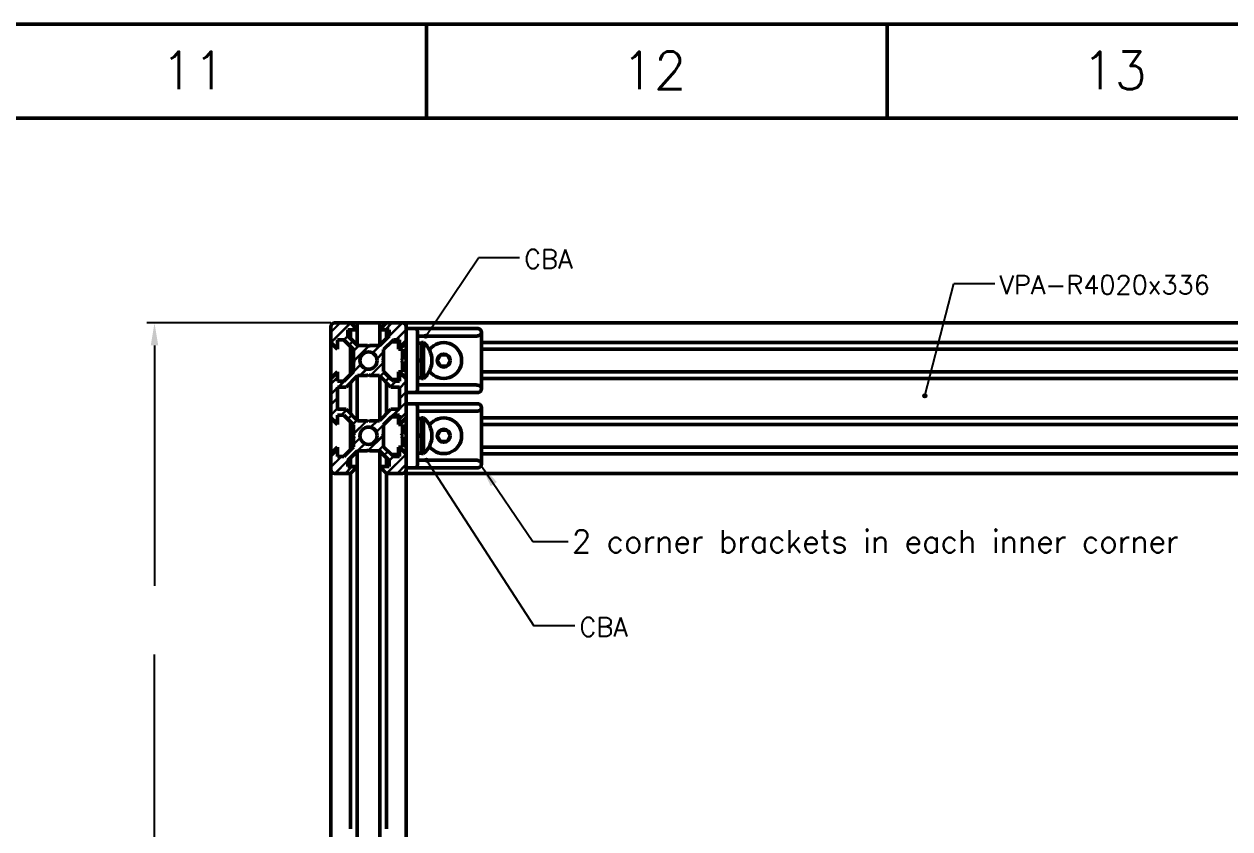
# Model space of a CAD drawing. Extents: x 20576 to 22412, y -9539 to -8232.
# Drawn here: x 21815.3 to 22135.7, y -8446.2 to -8232.2 of the extents above; entities that cross this region are included whole.
import ezdxf

# ---------------------------------------------------------------- set-up
doc = ezdxf.new("R2010")
doc.units = 0
doc.header["$PDMODE"] = 34
doc.layers.get('0').update_dxf_attribs({"lineweight": 0})
doc.layers.add('Cotas', color=90, linetype='Continuous')
doc.layers.add('Hachura', color=9, linetype='Continuous')
for name, color, linetype, lineweight in [('Fixação e Transmissão', 5, 'Continuous', 50), ('Perfis e Cantoneiras', 2, 'Continuous', 50), ('Peças Usinadas', 120, 'Continuous', 50)]:
    doc.layers.add(name, color=color, linetype=linetype, lineweight=lineweight)
doc.styles.get("Standard").update_dxf_attribs({"font": 'romans.shx'})
doc.dimstyles.get("Standard").update_dxf_attribs({"dimtxt": 6, "dimasz": 6, "dimexe": 2, "dimexo": 1, "dimgap": 1, "dimtad": 0, "dimtoh": 1, "dimcen": 0.09, "dimadec": 0, "dimazin": 0, "dimtfac": 1, "dimtdec": 4, "dimtofl": 0, "dimtmove": 0, "dimatfit": 3, "dimfxl": 1, "dimtolj": 1, "dimtzin": 0, "dimarcsym": 0})

# ---------------------------------------------------------------- blocks, each defined once
blk = doc.blocks.new('*D_0')
at = {"color": 0, "linetype": 'ByBlock', "lineweight": -2}
for p, q in [((21896.79, -8311.65), (21847.92, -8311.65)), ((21849.92, -8317.65), (21849.92, -8381.51)), ((21849.92, -8463.65), (21849.92, -8399.8)), ((21915.79, -8469.65), (21847.92, -8469.65))]:
    blk.add_line(p, q, dxfattribs=at)
for points in [[(21849.92, -8311.65), (21848.92, -8317.65), (21849.92, -8311.65), (21850.92, -8317.65)], [(21849.92, -8469.65), (21850.92, -8463.65), (21849.92, -8469.65), (21848.92, -8463.65)]]:
    blk.add_solid(points, dxfattribs=at)
at = {"layer": 'Defpoints', "color": 0, "linetype": 'ByBlock', "lineweight": 0}
for p in [(21849.92, -8311.65), (21897.79, -8311.65), (21849.92, -8469.65), (21916.79, -8469.65)]:
    blk.add_point(p, dxfattribs=at)

msp = doc.modelspace()

# ---------------------------------------------------------------- hatches: boundary and pattern name
at = {"layer": 'Cotas'}
h = msp.add_hatch(color=256, dxfattribs=at)
h.dxf.hatch_style = 1
h.paths.add_polyline_path([(21922.462, -8315.175, -0.2411741), (21922.273, -8315.545, -0.6113775), (21921.55, -8315.175, -1), (21922.462, -8315.175)])
h = msp.add_hatch(color=256, dxfattribs=at)
h.dxf.hatch_style = 1
h.paths.add_polyline_path([(22055.067, -8331.036, 0.2411741), (22054.878, -8330.666, 0.6113775), (22054.155, -8331.036, 1), (22055.067, -8331.036)])
h = msp.add_hatch(color=256, dxfattribs=at)
h.dxf.hatch_style = 1
h.paths.add_polyline_path([(21922.619, -8348.109, 0.2411741), (21922.429, -8347.739, 0.6113775), (21921.707, -8348.109, 1), (21922.619, -8348.109)])
at = {"layer": 'Hachura'}
h = msp.add_hatch(dxfattribs=at)
h.set_pattern_fill('JIS_LC_8A', color=256, scale=0.25)
h.paths.add_polyline_path([(21901.291, -8348.254), (21901.991, -8347.554), (21903.791, -8345.754), (21903.891, -8345.654), (21906.541, -8345.654), (21906.791, -8345.404), (21907.041, -8345.654), (21909.691, -8345.654), (21909.791, -8345.754), (21911.591, -8347.554), (21912.291, -8348.254), (21912.291, -8349.854), (21911.591, -8349.854), (21909.791, -8349.854), (21911.591, -8351.654), (21915.791, -8351.654, 0.4142136), (21916.791, -8350.654), (21916.791, -8346.454), (21914.991, -8344.654), (21914.991, -8347.154), (21913.391, -8347.154), (21911.591, -8345.354), (21910.791, -8344.554), (21910.791, -8341.904), (21910.541, -8341.654), (21910.791, -8341.404), (21910.791, -8338.754), (21911.591, -8337.954), (21913.391, -8336.154), (21914.991, -8336.154), (21914.991, -8338.654), (21916.791, -8336.854), (21916.791, -8326.454), (21914.991, -8324.654), (21914.991, -8327.154), (21913.391, -8327.154), (21911.591, -8325.354), (21910.791, -8324.554), (21910.791, -8321.904), (21910.541, -8321.654), (21910.791, -8321.404), (21910.791, -8318.754), (21911.591, -8317.954), (21913.391, -8316.154), (21914.991, -8316.154), (21914.991, -8318.654), (21916.791, -8316.854), (21916.791, -8312.654, 0.4142136), (21915.791, -8311.654), (21911.591, -8311.654), (21909.791, -8313.454), (21911.591, -8313.454), (21912.291, -8313.454), (21912.291, -8315.054), (21911.591, -8315.754), (21909.791, -8317.554), (21909.691, -8317.654), (21907.041, -8317.654), (21906.791, -8317.904), (21906.541, -8317.654), (21903.891, -8317.654), (21903.791, -8317.554), (21901.991, -8315.754), (21901.291, -8315.054), (21901.291, -8313.454), (21901.991, -8313.454), (21903.791, -8313.454), (21901.991, -8311.654), (21897.791, -8311.654, 0.4142136), (21896.791, -8312.654), (21896.791, -8316.854), (21898.591, -8318.654), (21898.591, -8316.154), (21900.191, -8316.154), (21901.991, -8317.954), (21902.791, -8318.754), (21902.791, -8321.404), (21903.041, -8321.654), (21902.791, -8321.904), (21902.791, -8324.554), (21901.991, -8325.354), (21900.191, -8327.154), (21898.591, -8327.154), (21898.591, -8324.654), (21896.791, -8326.454), (21896.791, -8336.854), (21898.591, -8338.654), (21898.591, -8336.154), (21900.191, -8336.154), (21901.991, -8337.954), (21902.791, -8338.754), (21902.791, -8341.404), (21903.041, -8341.654), (21902.791, -8341.904), (21902.791, -8344.554), (21901.991, -8345.354), (21900.191, -8347.154), (21898.591, -8347.154), (21898.591, -8344.654), (21896.791, -8346.454), (21896.791, -8350.654, 0.4142136), (21897.791, -8351.654), (21901.991, -8351.654), (21903.791, -8349.854), (21901.991, -8349.854), (21901.291, -8349.854), (21901.291, -8348.254)])
h.paths.add_polyline_path([(21898.591, -8328.714), (21900.831, -8328.714), (21901.991, -8327.554), (21903.791, -8325.754), (21903.891, -8325.654), (21906.541, -8325.654), (21906.791, -8325.404), (21907.041, -8325.654), (21909.691, -8325.654), (21909.791, -8325.754), (21911.591, -8327.554), (21912.751, -8328.714), (21914.991, -8328.714), (21914.991, -8334.594), (21912.751, -8334.594), (21911.591, -8335.754), (21909.791, -8337.554), (21909.691, -8337.654), (21907.041, -8337.654), (21906.791, -8337.904), (21906.541, -8337.654), (21903.891, -8337.654), (21903.791, -8337.554), (21901.991, -8335.754), (21900.831, -8334.594), (21898.591, -8334.594), (21898.591, -8328.714)], flags=16)
h.paths.add_polyline_path([(21909.091, -8341.654, -1), (21904.491, -8341.654, -1), (21909.091, -8341.654)], flags=16)
h.paths.add_polyline_path([(21909.091, -8321.654, -1), (21904.491, -8321.654, -1), (21909.091, -8321.654)], flags=16)

# ---------------------------------------------------------------- linework, layer by layer
at = {"layer": 'Cotas'}
for p, q in [((21922.006, -8315.175), (21936.036, -8294.365)), ((21946.928, -8294.365), (21936.036, -8294.365)), ((22054.611, -8331.036), (22062.331, -8301.204)), ((22062.331, -8301.204), (22073.223, -8301.204)), ((21922.163, -8348.109), (21950.726, -8392.161)), ((21961.618, -8392.161), (21950.726, -8392.161))]:
    msp.add_line(p, q, dxfattribs=at)
for centre in [(21922.006, -8315.175), (22054.611, -8331.036), (21922.163, -8348.109)]:
    msp.add_circle(centre, 0.456, dxfattribs=at)
at = {"layer": 'Fixação e Transmissão'}
for p, q in [((21912.891, -8316.654), (21910.791, -8318.754)), ((21914.791, -8316.654), (21912.891, -8316.654)), ((21914.791, -8316.654), (21914.791, -8318.654)), ((21919.791, -8317.054), (21919.791, -8326.254)), ((21920.891, -8316.904), (21920.891, -8321.654)), ((21921.391, -8316.904), (21920.891, -8316.904)), ((21920.891, -8317.054), (21920.891, -8321.654)), ((21921.391, -8316.904), (21921.391, -8326.404)), ((21910.791, -8318.754), (21910.791, -8324.554)), ((21915.791, -8318.654), (21914.791, -8318.654)), ((21915.791, -8318.654), (21915.791, -8321.354)), ((21916.791, -8319.154), (21915.791, -8319.154)), ((21925.925, -8320.154), (21925.059, -8321.654)), ((21927.657, -8320.154), (21928.523, -8321.654)), ((21915.791, -8321.354), (21915.491, -8321.654)), ((21915.791, -8321.954), (21915.491, -8321.654)), ((21915.791, -8321.954), (21915.791, -8324.654)), ((21916.791, -8324.154), (21915.791, -8324.154)), ((21920.891, -8321.654), (21919.791, -8321.356)), ((21920.891, -8321.951), (21919.791, -8321.654)), ((21920.891, -8321.951), (21920.891, -8326.404)), ((21920.891, -8321.951), (21920.891, -8326.254)), ((21925.925, -8323.154), (21925.059, -8321.654)), ((21925.925, -8323.154), (21925.925, -8323.154)), ((21927.657, -8323.154), (21928.523, -8321.654)), ((21912.891, -8326.654), (21910.791, -8324.554)), ((21914.791, -8326.654), (21912.891, -8326.654)), ((21915.791, -8324.654), (21914.791, -8324.654)), ((21914.791, -8324.654), (21914.791, -8326.654)), ((21921.391, -8326.404), (21920.891, -8326.404)), ((21912.891, -8336.654), (21910.791, -8338.754)), ((21914.791, -8336.654), (21912.891, -8336.654)), ((21914.791, -8336.654), (21914.791, -8338.654)), ((21919.791, -8337.054), (21919.791, -8346.254)), ((21920.891, -8336.904), (21920.891, -8341.654)), ((21921.391, -8336.904), (21920.891, -8336.904)), ((21920.891, -8337.054), (21920.891, -8341.654)), ((21921.391, -8336.904), (21921.391, -8346.404)), ((21910.791, -8338.754), (21910.791, -8344.554)), ((21915.791, -8338.654), (21914.791, -8338.654)), ((21915.791, -8338.654), (21915.791, -8341.354)), ((21916.791, -8339.154), (21915.791, -8339.154)), ((21925.925, -8340.154), (21925.059, -8341.654)), ((21927.657, -8340.154), (21928.523, -8341.654)), ((21915.791, -8341.354), (21915.491, -8341.654)), ((21915.791, -8341.954), (21915.491, -8341.654)), ((21915.791, -8341.954), (21915.791, -8344.654)), ((21920.891, -8341.654), (21919.791, -8341.356)), ((21920.891, -8341.951), (21919.791, -8341.654)), ((21920.891, -8341.951), (21920.891, -8346.404)), ((21920.891, -8341.951), (21920.891, -8346.254)), ((21925.925, -8343.154), (21925.059, -8341.654)), ((21925.925, -8343.154), (21925.925, -8343.154)), ((21927.657, -8343.154), (21928.523, -8341.654)), ((21912.891, -8346.654), (21910.791, -8344.554)), ((21914.791, -8346.654), (21912.891, -8346.654)), ((21915.791, -8344.654), (21914.791, -8344.654)), ((21914.791, -8344.654), (21914.791, -8346.654)), ((21916.791, -8344.154), (21915.791, -8344.154)), ((21921.391, -8346.404), (21920.891, -8346.404))]:
    msp.add_line(p, q, dxfattribs=at)
at = {"layer": 'Fixação e Transmissão', "ltscale": 0.1}
for p, q in [((21919.791, -8317.054), (21920.891, -8317.054)), ((21927.657, -8320.154), (21925.925, -8320.154)), ((21927.657, -8323.154), (21925.925, -8323.154)), ((21919.791, -8326.254), (21920.891, -8326.254)), ((21919.791, -8337.054), (21920.891, -8337.054)), ((21927.657, -8340.154), (21925.925, -8340.154)), ((21927.657, -8343.154), (21925.925, -8343.154)), ((21919.791, -8346.254), (21920.891, -8346.254))]:
    msp.add_line(p, q, dxfattribs=at)
at = {"layer": 'Fixação e Transmissão'}
for centre in [(21926.791, -8321.654), (21926.791, -8341.654)]:
    msp.add_circle(centre, 1.732, dxfattribs=at)
for centre, radius, start, end in [((21917.502, -8321.654), 6.139, 309.30765, 50.69235), ((21926.791, -8321.654), 4.75, 216.25467, 143.74533), ((21917.502, -8341.654), 6.139, 309.30765, 50.69235), ((21926.791, -8341.654), 4.75, 216.25467, 143.74533)]:
    msp.add_arc(centre, radius, start, end, dxfattribs=at)
at = {"layer": 'Hachura'}
for p, q in [((21916.791, -8319.654), (21915.791, -8319.654)), ((21916.791, -8323.654), (21915.791, -8323.654)), ((21916.791, -8339.654), (21915.791, -8339.654)), ((21916.791, -8343.654), (21915.791, -8343.654))]:
    msp.add_line(p, q, dxfattribs=at)
at = {"layer": 'Perfis e Cantoneiras'}
for p, q in [((21896.791, -8871.654), (21896.791, -8312.654)), ((21896.791, -8316.854), (21896.791, -8312.654)), ((21897.791, -8311.654), (21916.791, -8311.654)), ((21901.991, -8311.654), (21897.791, -8311.654)), ((21901.291, -8315.054), (21901.291, -8313.454)), ((21903.791, -8313.454), (21901.291, -8313.454)), ((21903.791, -8313.454), (21901.991, -8311.654)), ((21901.991, -8315.754), (21901.991, -8313.454)), ((21903.791, -8317.554), (21903.791, -8311.654)), ((21909.791, -8313.454), (21911.591, -8311.654)), ((21909.791, -8317.554), (21909.791, -8311.654)), ((21912.291, -8313.454), (21909.791, -8313.454)), ((21915.791, -8311.654), (21911.591, -8311.654)), ((21911.591, -8315.754), (21911.591, -8313.454)), ((21912.291, -8315.054), (21912.291, -8313.454)), ((21916.791, -8311.654), (22252.791, -8311.654)), ((21916.791, -8313.154), (21916.791, -8311.654)), ((21916.791, -8316.854), (21916.791, -8312.654)), ((21898.591, -8318.654), (21896.791, -8316.854)), ((21900.191, -8316.154), (21898.591, -8316.154)), ((21898.591, -8318.654), (21898.591, -8316.154)), ((21902.791, -8318.754), (21900.191, -8316.154)), ((21903.891, -8317.654), (21901.291, -8315.054)), ((21906.541, -8317.654), (21903.891, -8317.654)), ((21906.791, -8317.904), (21906.541, -8317.654)), ((21906.791, -8317.904), (21907.041, -8317.654)), ((21909.691, -8317.654), (21907.041, -8317.654)), ((21909.691, -8317.654), (21912.291, -8315.054)), ((21910.791, -8318.754), (21913.391, -8316.154)), ((21913.391, -8316.154), (21914.991, -8316.154)), ((21914.991, -8318.654), (21914.991, -8316.154)), ((21914.991, -8318.654), (21916.791, -8316.854)), ((21936.791, -8316.854), (22232.791, -8316.854)), ((21901.991, -8325.354), (21901.991, -8317.954)), ((21902.791, -8321.404), (21902.791, -8318.754)), ((21910.791, -8321.404), (21910.791, -8318.754)), ((21936.791, -8318.654), (22232.791, -8318.654)), ((21903.041, -8321.654), (21902.791, -8321.404)), ((21903.041, -8321.654), (21902.791, -8321.904)), ((21902.791, -8324.554), (21902.791, -8321.904)), ((21910.541, -8321.654), (21910.791, -8321.404)), ((21910.541, -8321.654), (21910.791, -8321.904)), ((21910.791, -8324.554), (21910.791, -8321.904)), ((21898.591, -8324.654), (21896.791, -8326.454)), ((21896.791, -8336.854), (21896.791, -8326.454)), ((21898.591, -8327.154), (21898.591, -8324.654)), ((21900.191, -8327.154), (21898.591, -8327.154)), ((21902.791, -8324.554), (21900.191, -8327.154)), ((21903.891, -8325.654), (21900.831, -8328.714)), ((21903.791, -8337.554), (21903.791, -8325.754)), ((21906.541, -8325.654), (21903.891, -8325.654)), ((21906.791, -8325.404), (21906.541, -8325.654)), ((21906.791, -8325.404), (21907.041, -8325.654)), ((21909.691, -8325.654), (21907.041, -8325.654)), ((21909.691, -8325.654), (21912.751, -8328.714)), ((21909.791, -8337.554), (21909.791, -8325.754)), ((21910.791, -8324.554), (21913.391, -8327.154)), ((21913.391, -8327.154), (21914.991, -8327.154)), ((21914.991, -8327.154), (21914.991, -8324.654)), ((21914.991, -8324.654), (21916.791, -8326.454)), ((21936.791, -8324.654), (22232.791, -8324.654)), ((21936.791, -8326.454), (22232.791, -8326.454)), ((21898.591, -8334.594), (21898.591, -8328.714)), ((21900.831, -8328.714), (21898.591, -8328.714)), ((21901.991, -8335.754), (21901.991, -8327.554)), ((21911.591, -8335.754), (21911.591, -8327.554)), ((21912.751, -8328.714), (21914.991, -8328.714)), ((21914.991, -8334.594), (21914.991, -8328.714)), ((21916.791, -8333.154), (21916.791, -8330.154)), ((21898.591, -8338.654), (21896.791, -8336.854)), ((21900.831, -8334.594), (21898.591, -8334.594)), ((21900.191, -8336.154), (21898.591, -8336.154)), ((21898.591, -8338.654), (21898.591, -8336.154)), ((21902.791, -8338.754), (21900.191, -8336.154)), ((21903.891, -8337.654), (21900.831, -8334.594)), ((21909.691, -8337.654), (21912.751, -8334.594)), ((21910.791, -8338.754), (21913.391, -8336.154)), ((21912.751, -8334.594), (21914.991, -8334.594)), ((21913.391, -8336.154), (21914.991, -8336.154)), ((21914.991, -8338.654), (21914.991, -8336.154)), ((21914.991, -8338.654), (21916.791, -8336.854)), ((21936.791, -8336.854), (22232.791, -8336.854)), ((21901.991, -8345.354), (21901.991, -8337.954)), ((21902.791, -8341.404), (21902.791, -8338.754)), ((21906.541, -8337.654), (21903.891, -8337.654)), ((21906.791, -8337.904), (21906.541, -8337.654)), ((21906.791, -8337.904), (21907.041, -8337.654)), ((21909.691, -8337.654), (21907.041, -8337.654)), ((21910.791, -8341.404), (21910.791, -8338.754)), ((21936.791, -8338.654), (22232.791, -8338.654)), ((21903.041, -8341.654), (21902.791, -8341.404)), ((21903.041, -8341.654), (21902.791, -8341.904)), ((21902.791, -8344.554), (21902.791, -8341.904)), ((21910.541, -8341.654), (21910.791, -8341.404)), ((21910.541, -8341.654), (21910.791, -8341.904)), ((21910.791, -8344.554), (21910.791, -8341.904)), ((21898.591, -8344.654), (21896.791, -8346.454)), ((21896.791, -8350.654), (21896.791, -8346.454)), ((21898.591, -8347.154), (21898.591, -8344.654)), ((21902.791, -8344.554), (21900.191, -8347.154)), ((21903.891, -8345.654), (21901.291, -8348.254)), ((21903.791, -8452.052), (21903.791, -8345.754)), ((21906.541, -8345.654), (21903.891, -8345.654)), ((21906.791, -8345.404), (21906.541, -8345.654)), ((21906.791, -8345.404), (21907.041, -8345.654)), ((21909.691, -8345.654), (21907.041, -8345.654)), ((21909.691, -8345.654), (21912.291, -8348.254)), ((21909.791, -8452.052), (21909.791, -8345.754)), ((21910.791, -8344.554), (21913.391, -8347.154)), ((21914.991, -8347.154), (21914.991, -8344.654)), ((21914.991, -8344.654), (21916.791, -8346.454)), ((21916.791, -8871.654), (21916.791, -8344.154)), ((21916.791, -8350.654), (21916.791, -8346.454)), ((21936.791, -8344.654), (22232.791, -8344.654)), ((21936.791, -8346.454), (22232.791, -8346.454)), ((21900.191, -8347.154), (21898.591, -8347.154)), ((21901.291, -8348.254), (21901.291, -8349.854)), ((21903.791, -8349.854), (21901.291, -8349.854)), ((21901.991, -8349.854), (21901.991, -8347.554)), ((21903.791, -8349.854), (21901.991, -8351.654)), ((21912.291, -8349.854), (21909.791, -8349.854)), ((21909.791, -8349.854), (21911.591, -8351.654)), ((21911.591, -8349.854), (21911.591, -8347.554)), ((21912.291, -8348.254), (21912.291, -8349.854)), ((21913.391, -8347.154), (21914.991, -8347.154)), ((21901.991, -8351.654), (21897.791, -8351.654)), ((21901.991, -8446.152), (21901.991, -8351.654)), ((21911.591, -8446.152), (21911.591, -8351.654)), ((21915.791, -8351.654), (21911.591, -8351.654)), ((21916.791, -8351.654), (22252.791, -8351.654))]:
    msp.add_line(p, q, dxfattribs=at)
at = {"layer": 'Perfis e Cantoneiras', "color": 30}
for p, q in [((21916.791, -8313.154), (21916.791, -8313.154)), ((21916.791, -8313.154), (21919.377, -8313.154)), ((21919.377, -8313.154), (21916.791, -8313.154)), ((21916.791, -8330.154), (21916.791, -8313.154)), ((21935.791, -8313.154), (21919.377, -8313.154)), ((21919.377, -8313.154), (21935.791, -8313.154)), ((21919.791, -8314.154), (21919.791, -8329.154)), ((21919.791, -8314.154), (21919.791, -8329.154)), ((21936.791, -8329.154), (21936.791, -8314.154)), ((21936.791, -8329.154), (21936.791, -8314.154)), ((21919.791, -8315.154), (21935.377, -8315.154)), ((21919.791, -8315.154), (21935.377, -8315.154)), ((21916.791, -8330.154), (21919.377, -8330.154)), ((21916.791, -8330.154), (21919.377, -8330.154)), ((21919.377, -8330.154), (21935.791, -8330.154)), ((21919.377, -8330.154), (21935.791, -8330.154)), ((21935.377, -8328.154), (21919.791, -8328.154)), ((21919.791, -8328.154), (21935.377, -8328.154)), ((21916.791, -8333.154), (21916.791, -8344.154)), ((21916.791, -8333.154), (21919.377, -8333.154)), ((21919.377, -8333.154), (21916.791, -8333.154)), ((21935.791, -8333.154), (21919.377, -8333.154)), ((21919.377, -8333.154), (21935.791, -8333.154)), ((21916.791, -8339.154), (21916.791, -8334.154)), ((21919.791, -8334.154), (21919.791, -8349.154)), ((21919.791, -8334.154), (21919.791, -8349.154)), ((21919.791, -8335.154), (21935.377, -8335.154)), ((21919.791, -8335.154), (21935.377, -8335.154)), ((21936.791, -8349.154), (21936.791, -8334.154)), ((21936.791, -8349.154), (21936.791, -8334.154)), ((21916.791, -8349.154), (21916.791, -8344.154)), ((21916.791, -8344.154), (21916.791, -8350.154)), ((21935.377, -8348.154), (21919.791, -8348.154)), ((21919.791, -8348.154), (21935.377, -8348.154)), ((21916.791, -8350.154), (21919.377, -8350.154)), ((21916.791, -8350.154), (21919.377, -8350.154)), ((21919.377, -8350.154), (21935.791, -8350.154)), ((21919.377, -8350.154), (21935.791, -8350.154))]:
    msp.add_line(p, q, dxfattribs=at)
at = {"layer": 'Perfis e Cantoneiras'}
for centre in [(21906.791, -8321.654), (21906.791, -8341.654)]:
    msp.add_circle(centre, 2.3, dxfattribs=at)
for centre, start, end in [((21897.791, -8312.654), 90, 180), ((21915.791, -8312.654), 0, 90), ((21897.791, -8350.654), 180, 270), ((21915.791, -8350.654), 270, 360)]:
    msp.add_arc(centre, 1, start, end, dxfattribs=at)
at = {"layer": 'Perfis e Cantoneiras', "color": 30}
for centre, start, end in [((21935.791, -8314.154), 78.75, 90), ((21935.791, -8314.154), 0, 22.5), ((21935.791, -8329.154), 270, 281.25), ((21935.791, -8329.154), 337.5007, 360), ((21935.791, -8334.154), 78.75, 90), ((21935.791, -8334.154), 0, 22.5), ((21935.791, -8349.154), 337.5007, 360), ((21935.791, -8349.154), 270, 281.25)]:
    msp.add_arc(centre, 1, start, end, dxfattribs=at)
for points, degree in [([(21919.377, -8313.154), (21919.431, -8313.157), (21919.457, -8313.173)], 2), ([(21919.457, -8313.173), (21919.431, -8313.157), (21919.377, -8313.154)], 2), ([(21919.457, -8313.173), (21919.502, -8313.195), (21919.535, -8313.23)], 2), ([(21919.535, -8313.23), (21919.502, -8313.195), (21919.457, -8313.173)], 2), ([(21919.535, -8313.23), (21919.618, -8313.317), (21919.669, -8313.447)], 2), ([(21919.669, -8313.447), (21919.618, -8313.317), (21919.535, -8313.23)], 2), ([(21919.669, -8313.447), (21919.73, -8313.595), (21919.759, -8313.771)], 2), ([(21919.759, -8313.771), (21919.729, -8313.595), (21919.669, -8313.447)], 2), ([(21919.759, -8313.771), (21919.791, -8313.957), (21919.791, -8314.154)], 2), ([(21919.791, -8314.154), (21919.791, -8313.957), (21919.759, -8313.771)], 2), ([(21919.791, -8314.349), (21919.791, -8314.154)], 1), ([(21919.791, -8314.154), (21919.791, -8314.35), (21919.791, -8314.536)], 2), ([(21919.791, -8314.536), (21919.791, -8314.713), (21919.791, -8314.86)], 2), ([(21935.986, -8313.173), (21935.922, -8313.157), (21935.791, -8313.154)], 2), ([(21935.791, -8313.154), (21935.922, -8313.157), (21935.986, -8313.173)], 2), ([(21935.986, -8313.173), (21935.89, -8313.154), (21935.792, -8313.154)], 2), ([(21936.174, -8313.23), (21936.093, -8313.195), (21935.986, -8313.173)], 2), ([(21935.986, -8313.173), (21936.093, -8313.195), (21936.174, -8313.23)], 2), ([(21936.174, -8313.23), (21936.084, -8313.193), (21935.988, -8313.173)], 2), ([(21936.498, -8313.447), (21936.373, -8313.317), (21936.174, -8313.23)], 2), ([(21936.174, -8313.23), (21936.373, -8313.317), (21936.498, -8313.447)], 2), ([(21936.347, -8313.322), (21936.265, -8313.268), (21936.175, -8313.231)], 2), ([(21936.498, -8313.447), (21936.428, -8313.377), (21936.347, -8313.322)], 2), ([(21936.377, -8314.861), (21936.582, -8314.713), (21936.683, -8314.536)], 2), ([(21936.622, -8313.598), (21936.568, -8313.516), (21936.498, -8313.447)], 2), ([(21936.715, -8313.771), (21936.643, -8313.595), (21936.498, -8313.447)], 2), ([(21936.498, -8313.447), (21936.643, -8313.595), (21936.715, -8313.771)], 2), ([(21936.683, -8314.536), (21936.63, -8314.627), (21936.553, -8314.709)], 2), ([(21936.715, -8313.771), (21936.677, -8313.68), (21936.622, -8313.598)], 2), ([(21936.683, -8314.536), (21936.791, -8314.35), (21936.791, -8314.154)], 2), ([(21936.764, -8314.349), (21936.737, -8314.445), (21936.683, -8314.536)], 2), ([(21936.772, -8313.957), (21936.752, -8313.861), (21936.715, -8313.771)], 2), ([(21936.791, -8314.154), (21936.791, -8313.957), (21936.715, -8313.771)], 2), ([(21936.715, -8313.771), (21936.791, -8313.957), (21936.791, -8314.154)], 2), ([(21936.791, -8314.154), (21936.791, -8314.252), (21936.764, -8314.349)], 2), ([(21936.791, -8314.154), (21936.791, -8314.056), (21936.772, -8313.96)], 2), ([(21919.791, -8314.861), (21919.791, -8314.99), (21919.791, -8315.078)], 2), ([(21919.791, -8315.078), (21919.791, -8315.112), (21919.791, -8315.134)], 2), ([(21919.791, -8315.134), (21919.791, -8315.15), (21919.791, -8315.154)], 2), ([(21935.377, -8315.154), (21935.562, -8315.15), (21935.653, -8315.134)], 2), ([(21935.653, -8315.134), (21935.516, -8315.154), (21935.377, -8315.154)], 2), ([(21935.653, -8315.134), (21935.804, -8315.112), (21935.918, -8315.078)], 2), ([(21935.918, -8315.078), (21935.789, -8315.115), (21935.653, -8315.134)], 2), ([(21935.918, -8315.078), (21936.2, -8314.99), (21936.377, -8314.861)], 2), ([(21936.163, -8314.985), (21936.047, -8315.04), (21935.918, -8315.078)], 2), ([(21936.377, -8314.861), (21936.278, -8314.93), (21936.163, -8314.985)], 2), ([(21936.553, -8314.709), (21936.475, -8314.791), (21936.377, -8314.861)], 2), ([(21915.791, -8319.654), (21915.791, -8319.654), (21915.791, -8319.711)], 2), ([(21915.791, -8319.654), (21916.791, -8319.654)], 1), ([(21915.791, -8319.711), (21915.791, -8319.768), (21915.791, -8319.873)], 2), ([(21915.791, -8319.873), (21915.791, -8319.979), (21915.791, -8320.117)], 2), ([(21915.791, -8320.117), (21915.791, -8320.255), (21915.791, -8320.404)], 2), ([(21915.791, -8322.904), (21915.791, -8323.053), (21915.791, -8323.191)], 2), ([(21915.791, -8323.191), (21915.791, -8323.329), (21915.791, -8323.434)], 2), ([(21915.791, -8323.434), (21915.791, -8323.54), (21915.791, -8323.597)], 2), ([(21915.791, -8323.597), (21915.791, -8323.654), (21915.791, -8323.654)], 2), ([(21915.791, -8323.654), (21916.791, -8323.654)], 1), ([(21919.457, -8330.134), (21919.431, -8330.15), (21919.377, -8330.154)], 2), ([(21919.377, -8330.154), (21919.431, -8330.15), (21919.457, -8330.134)], 2), ([(21919.535, -8330.078), (21919.502, -8330.112), (21919.457, -8330.134)], 2), ([(21919.457, -8330.134), (21919.502, -8330.112), (21919.535, -8330.078)], 2), ([(21919.669, -8329.861), (21919.618, -8329.99), (21919.535, -8330.078)], 2), ([(21919.535, -8330.078), (21919.618, -8329.99), (21919.669, -8329.861)], 2), ([(21919.759, -8329.536), (21919.73, -8329.713), (21919.669, -8329.861)], 2), ([(21919.669, -8329.861), (21919.729, -8329.713), (21919.759, -8329.536)], 2), ([(21919.791, -8329.154), (21919.791, -8329.35), (21919.759, -8329.536)], 2), ([(21919.759, -8329.536), (21919.791, -8329.35), (21919.791, -8329.154)], 2), ([(21919.791, -8328.154), (21919.791, -8328.157), (21919.791, -8328.173)], 2), ([(21919.791, -8328.173), (21919.791, -8328.195), (21919.791, -8328.23)], 2), ([(21919.791, -8328.23), (21919.791, -8328.317), (21919.791, -8328.447)], 2), ([(21919.791, -8328.447), (21919.791, -8328.595), (21919.791, -8328.771)], 2), ([(21919.791, -8328.771), (21919.791, -8328.957), (21919.791, -8329.154)], 2), ([(21919.791, -8329.154), (21919.791, -8328.959)], 1), ([(21935.653, -8328.173), (21935.562, -8328.157), (21935.377, -8328.154)], 2), ([(21935.377, -8328.154), (21935.516, -8328.154), (21935.653, -8328.173)], 2), ([(21935.918, -8328.23), (21935.804, -8328.195), (21935.653, -8328.173)], 2), ([(21935.653, -8328.173), (21935.789, -8328.192), (21935.918, -8328.23)], 2), ([(21935.791, -8330.154), (21935.922, -8330.15), (21935.986, -8330.134)], 2), ([(21935.986, -8330.134), (21935.922, -8330.15), (21935.791, -8330.154)], 2), ([(21935.792, -8330.154), (21935.89, -8330.154), (21935.986, -8330.134)], 2), ([(21936.377, -8328.447), (21936.2, -8328.317), (21935.918, -8328.23)], 2), ([(21935.918, -8328.23), (21936.047, -8328.268), (21936.163, -8328.322)], 2), ([(21935.986, -8330.134), (21936.083, -8330.115), (21936.174, -8330.078)], 2), ([(21935.986, -8330.134), (21936.093, -8330.112), (21936.174, -8330.078)], 2), ([(21936.174, -8330.078), (21936.093, -8330.112), (21935.986, -8330.134)], 2), ([(21936.163, -8328.322), (21936.278, -8328.377), (21936.377, -8328.447)], 2), ([(21936.174, -8330.078), (21936.373, -8329.99), (21936.498, -8329.861)], 2), ([(21936.498, -8329.861), (21936.373, -8329.99), (21936.174, -8330.078)], 2), ([(21936.174, -8330.078), (21936.265, -8330.04), (21936.347, -8329.985)], 2), ([(21936.347, -8329.985), (21936.428, -8329.93), (21936.498, -8329.861)], 2), ([(21936.683, -8328.771), (21936.582, -8328.595), (21936.377, -8328.447)], 2), ([(21936.377, -8328.447), (21936.475, -8328.516), (21936.553, -8328.598)], 2), ([(21936.498, -8329.861), (21936.643, -8329.713), (21936.715, -8329.536)], 2), ([(21936.715, -8329.536), (21936.643, -8329.713), (21936.498, -8329.861)], 2), ([(21936.498, -8329.861), (21936.568, -8329.791), (21936.622, -8329.709)], 2), ([(21936.553, -8328.598), (21936.63, -8328.68), (21936.683, -8328.771)], 2), ([(21936.622, -8329.709), (21936.677, -8329.627), (21936.715, -8329.536)], 2), ([(21936.791, -8329.154), (21936.791, -8328.957), (21936.683, -8328.771)], 2), ([(21936.683, -8328.771), (21936.737, -8328.862), (21936.764, -8328.959)], 2), ([(21936.715, -8329.536), (21936.791, -8329.35), (21936.791, -8329.154)], 2), ([(21936.791, -8329.154), (21936.791, -8329.35), (21936.715, -8329.536)], 2), ([(21936.715, -8329.536), (21936.752, -8329.446), (21936.772, -8329.35)], 2), ([(21936.764, -8328.959), (21936.791, -8329.055), (21936.791, -8329.154)], 2), ([(21936.772, -8329.349), (21936.791, -8329.252), (21936.791, -8329.154)], 2), ([(21919.377, -8333.154), (21919.431, -8333.157), (21919.457, -8333.173)], 2), ([(21919.457, -8333.173), (21919.431, -8333.157), (21919.377, -8333.154)], 2), ([(21919.457, -8333.173), (21919.502, -8333.195), (21919.535, -8333.23)], 2), ([(21919.535, -8333.23), (21919.502, -8333.195), (21919.457, -8333.173)], 2), ([(21919.535, -8333.23), (21919.618, -8333.317), (21919.669, -8333.447)], 2), ([(21919.669, -8333.447), (21919.618, -8333.317), (21919.535, -8333.23)], 2), ([(21919.669, -8333.447), (21919.73, -8333.595), (21919.759, -8333.771)], 2), ([(21919.759, -8333.771), (21919.729, -8333.595), (21919.669, -8333.447)], 2), ([(21919.759, -8333.771), (21919.791, -8333.957), (21919.791, -8334.154)], 2), ([(21919.791, -8334.154), (21919.791, -8333.957), (21919.759, -8333.771)], 2), ([(21935.986, -8333.173), (21935.922, -8333.157), (21935.791, -8333.154)], 2), ([(21935.791, -8333.154), (21935.922, -8333.157), (21935.986, -8333.173)], 2), ([(21935.986, -8333.173), (21935.89, -8333.154), (21935.792, -8333.154)], 2), ([(21936.174, -8333.23), (21936.093, -8333.195), (21935.986, -8333.173)], 2), ([(21935.986, -8333.173), (21936.093, -8333.195), (21936.174, -8333.23)], 2), ([(21936.174, -8333.23), (21936.084, -8333.193), (21935.988, -8333.173)], 2), ([(21936.498, -8333.447), (21936.373, -8333.317), (21936.174, -8333.23)], 2), ([(21936.174, -8333.23), (21936.373, -8333.317), (21936.498, -8333.447)], 2), ([(21936.347, -8333.322), (21936.265, -8333.268), (21936.175, -8333.231)], 2), ([(21936.498, -8333.447), (21936.428, -8333.377), (21936.347, -8333.322)], 2), ([(21936.622, -8333.598), (21936.568, -8333.516), (21936.498, -8333.447)], 2), ([(21936.715, -8333.771), (21936.643, -8333.595), (21936.498, -8333.447)], 2), ([(21936.498, -8333.447), (21936.643, -8333.595), (21936.715, -8333.771)], 2), ([(21936.715, -8333.771), (21936.677, -8333.68), (21936.622, -8333.598)], 2), ([(21936.772, -8333.957), (21936.752, -8333.861), (21936.715, -8333.771)], 2), ([(21936.791, -8334.154), (21936.791, -8333.957), (21936.715, -8333.771)], 2), ([(21936.715, -8333.771), (21936.791, -8333.957), (21936.791, -8334.154)], 2), ([(21919.791, -8334.349), (21919.791, -8334.154)], 1), ([(21919.791, -8334.154), (21919.791, -8334.35), (21919.791, -8334.536)], 2), ([(21919.791, -8334.536), (21919.791, -8334.713), (21919.791, -8334.86)], 2), ([(21919.791, -8334.861), (21919.791, -8334.99), (21919.791, -8335.078)], 2), ([(21919.791, -8335.078), (21919.791, -8335.112), (21919.791, -8335.134)], 2), ([(21919.791, -8335.134), (21919.791, -8335.15), (21919.791, -8335.154)], 2), ([(21935.377, -8335.154), (21935.562, -8335.15), (21935.653, -8335.134)], 2), ([(21935.653, -8335.134), (21935.516, -8335.154), (21935.377, -8335.154)], 2), ([(21935.653, -8335.134), (21935.804, -8335.112), (21935.918, -8335.078)], 2), ([(21935.918, -8335.078), (21935.789, -8335.115), (21935.653, -8335.134)], 2), ([(21935.918, -8335.078), (21936.2, -8334.99), (21936.377, -8334.861)], 2), ([(21936.163, -8334.985), (21936.047, -8335.04), (21935.918, -8335.078)], 2), ([(21936.377, -8334.861), (21936.278, -8334.93), (21936.163, -8334.985)], 2), ([(21936.377, -8334.861), (21936.582, -8334.713), (21936.683, -8334.536)], 2), ([(21936.553, -8334.709), (21936.475, -8334.791), (21936.377, -8334.861)], 2), ([(21936.683, -8334.536), (21936.63, -8334.627), (21936.553, -8334.709)], 2), ([(21936.683, -8334.536), (21936.791, -8334.35), (21936.791, -8334.154)], 2), ([(21936.764, -8334.349), (21936.737, -8334.445), (21936.683, -8334.536)], 2), ([(21936.791, -8334.154), (21936.791, -8334.252), (21936.764, -8334.349)], 2), ([(21936.791, -8334.154), (21936.791, -8334.056), (21936.772, -8333.96)], 2), ([(21915.791, -8339.654), (21915.791, -8339.654), (21915.791, -8339.711)], 2), ([(21915.791, -8339.654), (21916.791, -8339.654)], 1), ([(21915.791, -8339.654), (21915.791, -8339.654), (21915.791, -8339.711)], 2), ([(21915.791, -8339.654), (21916.791, -8339.654)], 1), ([(21915.791, -8339.711), (21915.791, -8339.768), (21915.791, -8339.873)], 2), ([(21915.791, -8339.711), (21915.791, -8339.768), (21915.791, -8339.873)], 2), ([(21915.791, -8339.873), (21915.791, -8339.979), (21915.791, -8340.117)], 2), ([(21915.791, -8339.873), (21915.791, -8339.979), (21915.791, -8340.117)], 2), ([(21915.791, -8340.117), (21915.791, -8340.255), (21915.791, -8340.404)], 2), ([(21915.791, -8340.117), (21915.791, -8340.255), (21915.791, -8340.404)], 2), ([(21915.791, -8342.904), (21915.791, -8343.053), (21915.791, -8343.191)], 2), ([(21915.791, -8343.191), (21915.791, -8343.329), (21915.791, -8343.434)], 2), ([(21915.791, -8343.191), (21915.791, -8343.329), (21915.791, -8343.434)], 2), ([(21915.791, -8343.434), (21915.791, -8343.54), (21915.791, -8343.597)], 2), ([(21915.791, -8343.434), (21915.791, -8343.54), (21915.791, -8343.597)], 2), ([(21915.791, -8343.597), (21915.791, -8343.654), (21915.791, -8343.654)], 2), ([(21915.791, -8343.597), (21915.791, -8343.654), (21915.791, -8343.654)], 2), ([(21915.791, -8343.654), (21916.791, -8343.654)], 1), ([(21915.791, -8343.654), (21916.791, -8343.654)], 1), ([(21919.669, -8349.861), (21919.618, -8349.99), (21919.535, -8350.078)], 2), ([(21919.535, -8350.078), (21919.618, -8349.99), (21919.669, -8349.861)], 2), ([(21919.759, -8349.536), (21919.73, -8349.713), (21919.669, -8349.861)], 2), ([(21919.669, -8349.861), (21919.729, -8349.713), (21919.759, -8349.536)], 2), ([(21919.791, -8349.154), (21919.791, -8349.35), (21919.759, -8349.536)], 2), ([(21919.759, -8349.536), (21919.791, -8349.35), (21919.791, -8349.154)], 2), ([(21919.791, -8348.154), (21919.791, -8348.157), (21919.791, -8348.173)], 2), ([(21919.791, -8348.173), (21919.791, -8348.195), (21919.791, -8348.23)], 2), ([(21919.791, -8348.23), (21919.791, -8348.317), (21919.791, -8348.447)], 2), ([(21919.791, -8348.447), (21919.791, -8348.595), (21919.791, -8348.771)], 2), ([(21919.791, -8348.771), (21919.791, -8348.957), (21919.791, -8349.154)], 2), ([(21919.791, -8349.154), (21919.791, -8348.959)], 1), ([(21935.653, -8348.173), (21935.562, -8348.157), (21935.377, -8348.154)], 2), ([(21935.377, -8348.154), (21935.516, -8348.154), (21935.653, -8348.173)], 2), ([(21935.918, -8348.23), (21935.804, -8348.195), (21935.653, -8348.173)], 2), ([(21935.653, -8348.173), (21935.789, -8348.192), (21935.918, -8348.23)], 2), ([(21936.377, -8348.447), (21936.2, -8348.317), (21935.918, -8348.23)], 2), ([(21935.918, -8348.23), (21936.047, -8348.268), (21936.163, -8348.322)], 2), ([(21936.163, -8348.322), (21936.278, -8348.377), (21936.377, -8348.447)], 2), ([(21936.174, -8350.078), (21936.373, -8349.99), (21936.498, -8349.861)], 2), ([(21936.498, -8349.861), (21936.373, -8349.99), (21936.174, -8350.078)], 2), ([(21936.347, -8349.985), (21936.428, -8349.93), (21936.498, -8349.861)], 2), ([(21936.683, -8348.771), (21936.582, -8348.595), (21936.377, -8348.447)], 2), ([(21936.377, -8348.447), (21936.475, -8348.516), (21936.553, -8348.598)], 2), ([(21936.498, -8349.861), (21936.643, -8349.713), (21936.715, -8349.536)], 2), ([(21936.715, -8349.536), (21936.643, -8349.713), (21936.498, -8349.861)], 2), ([(21936.498, -8349.861), (21936.568, -8349.791), (21936.622, -8349.709)], 2), ([(21936.553, -8348.598), (21936.63, -8348.68), (21936.683, -8348.771)], 2), ([(21936.622, -8349.709), (21936.677, -8349.627), (21936.715, -8349.536)], 2), ([(21936.791, -8349.154), (21936.791, -8348.957), (21936.683, -8348.771)], 2), ([(21936.683, -8348.771), (21936.737, -8348.862), (21936.764, -8348.959)], 2), ([(21936.715, -8349.536), (21936.791, -8349.35), (21936.791, -8349.154)], 2), ([(21936.791, -8349.154), (21936.791, -8349.35), (21936.715, -8349.536)], 2), ([(21936.715, -8349.536), (21936.752, -8349.446), (21936.772, -8349.35)], 2), ([(21936.764, -8348.959), (21936.791, -8349.055), (21936.791, -8349.154)], 2), ([(21936.772, -8349.349), (21936.791, -8349.252), (21936.791, -8349.154)], 2), ([(21919.457, -8350.134), (21919.431, -8350.15), (21919.377, -8350.154)], 2), ([(21919.377, -8350.154), (21919.431, -8350.15), (21919.457, -8350.134)], 2), ([(21919.535, -8350.078), (21919.502, -8350.112), (21919.457, -8350.134)], 2), ([(21919.457, -8350.134), (21919.502, -8350.112), (21919.535, -8350.078)], 2), ([(21935.791, -8350.154), (21935.922, -8350.15), (21935.986, -8350.134)], 2), ([(21935.986, -8350.134), (21935.922, -8350.15), (21935.791, -8350.154)], 2), ([(21935.792, -8350.154), (21935.89, -8350.154), (21935.986, -8350.134)], 2), ([(21935.986, -8350.134), (21936.083, -8350.115), (21936.174, -8350.078)], 2), ([(21935.986, -8350.134), (21936.093, -8350.112), (21936.174, -8350.078)], 2), ([(21936.174, -8350.078), (21936.093, -8350.112), (21935.986, -8350.134)], 2), ([(21936.174, -8350.078), (21936.265, -8350.04), (21936.347, -8349.985)], 2)]:
    msp.add_open_spline(points, degree=degree, dxfattribs=at)
for points, knots in [([(21915.791, -8319.654), (21915.791, -8319.655), (21915.791, -8319.657), (21915.791, -8319.658), (21915.791, -8319.663), (21915.791, -8319.668), (21915.791, -8319.673), (21915.791, -8319.68), (21915.791, -8319.688), (21915.791, -8319.696), (21915.791, -8319.707), (21915.791, -8319.717), (21915.791, -8319.728), (21915.791, -8319.742), (21915.791, -8319.755), (21915.791, -8319.769), (21915.791, -8319.8), (21915.791, -8319.835), (21915.791, -8319.873), (21915.791, -8320.013), (21915.791, -8320.207), (21915.791, -8320.404)], [1.5708, 1.5708, 1.5708, 1.5708, 1.683, 1.683, 1.683, 1.7952, 1.7952, 1.7952, 1.9074, 1.9074, 1.9074, 2.0196, 2.0196, 2.0196, 2.1318, 2.1318, 2.1318, 2.35619, 2.35619, 2.35619, 3.14159, 3.14159, 3.14159, 3.14159]), ([(21915.791, -8322.904), (21915.791, -8323.101), (21915.791, -8323.294), (21915.791, -8323.434), (21915.791, -8323.453), (21915.791, -8323.471), (21915.791, -8323.49), (21915.791, -8323.524), (21915.791, -8323.554), (21915.791, -8323.579), (21915.791, -8323.59), (21915.791, -8323.601), (21915.791, -8323.612), (21915.791, -8323.619), (21915.791, -8323.627), (21915.791, -8323.635), (21915.791, -8323.64), (21915.791, -8323.644), (21915.791, -8323.649), (21915.791, -8323.651), (21915.791, -8323.652), (21915.791, -8323.654)], [0, 0, 0, 0, 0.785398, 0.785398, 0.785398, 0.897598, 0.897598, 0.897598, 1.122, 1.122, 1.122, 1.2342, 1.2342, 1.2342, 1.3464, 1.3464, 1.3464, 1.4586, 1.4586, 1.4586, 1.5708, 1.5708, 1.5708, 1.5708]), ([(21915.791, -8339.654), (21915.791, -8339.655), (21915.791, -8339.657), (21915.791, -8339.658), (21915.791, -8339.663), (21915.791, -8339.668), (21915.791, -8339.673), (21915.791, -8339.68), (21915.791, -8339.688), (21915.791, -8339.696), (21915.791, -8339.707), (21915.791, -8339.717), (21915.791, -8339.728), (21915.791, -8339.742), (21915.791, -8339.755), (21915.791, -8339.769), (21915.791, -8339.8), (21915.791, -8339.835), (21915.791, -8339.873), (21915.791, -8340.013), (21915.791, -8340.207), (21915.791, -8340.404)], [1.5708, 1.5708, 1.5708, 1.5708, 1.683, 1.683, 1.683, 1.7952, 1.7952, 1.7952, 1.9074, 1.9074, 1.9074, 2.0196, 2.0196, 2.0196, 2.1318, 2.1318, 2.1318, 2.35619, 2.35619, 2.35619, 3.14159, 3.14159, 3.14159, 3.14159]), ([(21915.791, -8339.654), (21915.791, -8339.655), (21915.791, -8339.657), (21915.791, -8339.658), (21915.791, -8339.663), (21915.791, -8339.668), (21915.791, -8339.673), (21915.791, -8339.68), (21915.791, -8339.688), (21915.791, -8339.696), (21915.791, -8339.707), (21915.791, -8339.717), (21915.791, -8339.728), (21915.791, -8339.742), (21915.791, -8339.755), (21915.791, -8339.769), (21915.791, -8339.8), (21915.791, -8339.835), (21915.791, -8339.873), (21915.791, -8340.013), (21915.791, -8340.207), (21915.791, -8340.404)], [1.5708, 1.5708, 1.5708, 1.5708, 1.683, 1.683, 1.683, 1.7952, 1.7952, 1.7952, 1.9074, 1.9074, 1.9074, 2.0196, 2.0196, 2.0196, 2.1318, 2.1318, 2.1318, 2.35619, 2.35619, 2.35619, 3.14159, 3.14159, 3.14159, 3.14159]), ([(21915.791, -8342.904), (21915.791, -8343.101), (21915.791, -8343.294), (21915.791, -8343.434), (21915.791, -8343.453), (21915.791, -8343.471), (21915.791, -8343.49), (21915.791, -8343.524), (21915.791, -8343.554), (21915.791, -8343.579), (21915.791, -8343.59), (21915.791, -8343.601), (21915.791, -8343.612), (21915.791, -8343.619), (21915.791, -8343.627), (21915.791, -8343.635), (21915.791, -8343.64), (21915.791, -8343.644), (21915.791, -8343.649), (21915.791, -8343.651), (21915.791, -8343.652), (21915.791, -8343.654)], [0, 0, 0, 0, 0.785398, 0.785398, 0.785398, 0.897598, 0.897598, 0.897598, 1.122, 1.122, 1.122, 1.2342, 1.2342, 1.2342, 1.3464, 1.3464, 1.3464, 1.4586, 1.4586, 1.4586, 1.5708, 1.5708, 1.5708, 1.5708]), ([(21915.791, -8342.904), (21915.791, -8343.101), (21915.791, -8343.294), (21915.791, -8343.434), (21915.791, -8343.453), (21915.791, -8343.471), (21915.791, -8343.49), (21915.791, -8343.524), (21915.791, -8343.554), (21915.791, -8343.579), (21915.791, -8343.59), (21915.791, -8343.601), (21915.791, -8343.612), (21915.791, -8343.619), (21915.791, -8343.627), (21915.791, -8343.635), (21915.791, -8343.64), (21915.791, -8343.644), (21915.791, -8343.649), (21915.791, -8343.651), (21915.791, -8343.652), (21915.791, -8343.654)], [0, 0, 0, 0, 0.785398, 0.785398, 0.785398, 0.897598, 0.897598, 0.897598, 1.122, 1.122, 1.122, 1.2342, 1.2342, 1.2342, 1.3464, 1.3464, 1.3464, 1.4586, 1.4586, 1.4586, 1.5708, 1.5708, 1.5708, 1.5708])]:
    msp.add_open_spline(points, degree=3, knots=knots, dxfattribs=at)
at = {"layer": 'Peças Usinadas'}
for p, q in [((21922.214, -8232.227), (21922.214, -8257.227)), ((22044.596, -8232.227), (22044.596, -8257.227))]:
    msp.add_line(p, q, dxfattribs=at)
at = {"layer": 'Peças Usinadas', "flags": 128}
for points in [[(20576.013, -9539.376), (22411.742, -9539.376), (22411.742, -8232.227), (20576.013, -8232.227)], [(20601.013, -9514.376), (22386.742, -9514.376), (22386.742, -8257.227), (20601.013, -8257.227)]]:
    msp.add_lwpolyline(points, close=True, dxfattribs=at)

# ---------------------------------------------------------------- texts
at = {"layer": 'Cotas'}
for s, height, p in [('11', 10, (21851.695, -8249.534)), ('12', 10, (21974.077, -8249.534)), ('13', 10, (22096.459, -8249.534)), ('CBA', 5, (21948.138, -8297.178)), ('VPA-R4020x336', 5, (22074.433, -8304.016)), ('CBA', 5, (21962.828, -8394.974))]:
    msp.add_text(s, height=height, dxfattribs=at).set_placement(p)
at = {"layer": 'Cotas', "insert": (21960.826, -8369.735), "char_height": 6, "attachment_point": 4}
msp.add_mtext('2 corner brackets in each inner corner', dxfattribs=at)

# ---------------------------------------------------------------- dimensions: what is measured, and where the dimension line sits
at = {"layer": 'Cotas'}
dim = msp.add_linear_dim(base=(21849.921, -8311.654), p1=(21916.791, -8469.654), p2=(21897.791, -8311.654), angle=90, dimstyle='Standard', override={"dimpost": '<>'}, dxfattribs=at)
dim.commit()
dim.dimension.update_dxf_attribs({"geometry": '*D_0', "text_midpoint": (21849.921, -8390.654), "dimtype": 160})

# ---------------------------------------------------------------- leaders
msp.add_leader([(21936.715, -8349.536), (21950.447, -8369.735), (21959.826, -8369.735)], dimstyle='Standard', override={"dimscale": 1}, dxfattribs=at)

doc.saveas('drawing.dxf')
